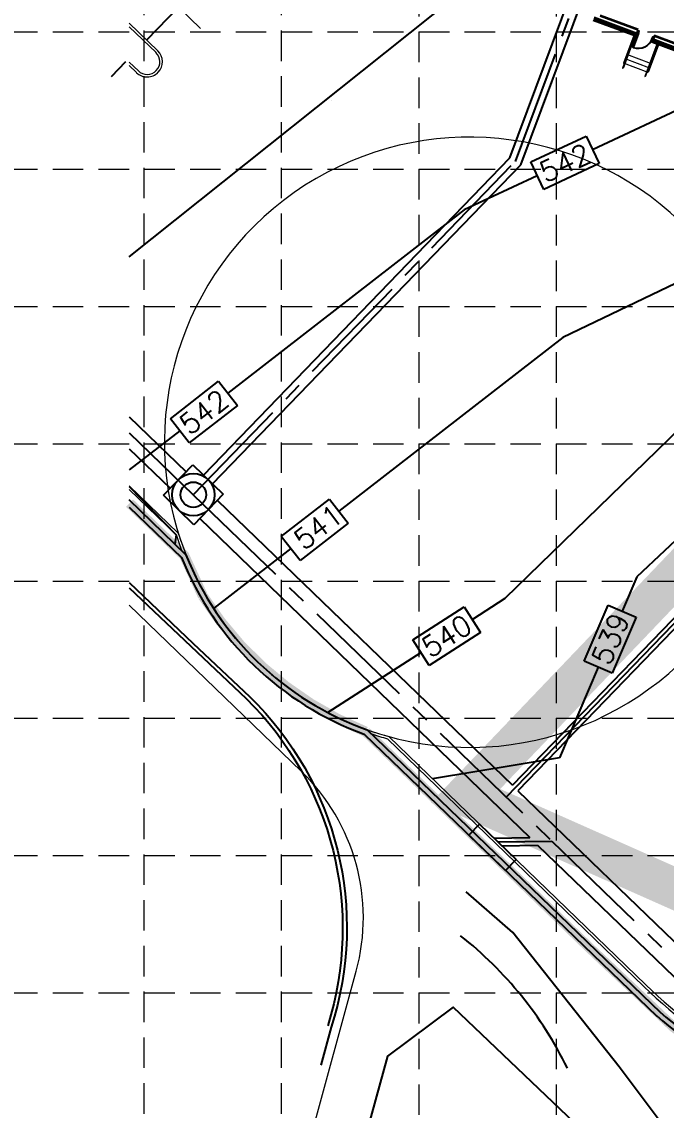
# Model space of a CAD drawing. Header units: feet. Extents: x 2597001 to 2598732, y 7017887 to 7019952.
# Drawn here: x 2597302.2 to 2597429, y 7018351.6 to 7018565.6 of the extents above; entities that cross this region are included whole.
import ezdxf

# ---------------------------------------------------------------- set-up
doc = ezdxf.new("R2010")
doc.units = ezdxf.units.FT
doc.header["$LTSCALE"] = 30
doc.header["$MEASUREMENT"] = 0
doc.linetypes.add('18358A-BASE-GRAD$0$CENTER2', pattern=[1.125, 0.75, -0.125, 0.125, -0.125])
doc.linetypes.add('HIDDEN', pattern=[0.375, 0.25, -0.125])
doc.layers.get('0').update_dxf_attribs({"linetype": 'CONTINUOUS'})
for name, color, linetype in [('18358A-BASE-GRAD$0$D-STORM-SEWER-SYM', 1, 'CONTINUOUS'), ('18358A-BASE-GRAD$0$D-STORM-SYM', 1, 'CONTINUOUS'), ('18358A-BASE-SITE$0$D-RETAINING-WALL', 2, 'CONTINUOUS'), ('18358D-SURVEY$0$S-CURB', 6, 'CONTINUOUS'), ('18358D-SURVEY$0$S-FENCE', 6, '18358D-SURVEY$0$XFENCE'), ('GRID', 254, 'HIDDEN'), ('LIMITS OF DISTURBANCE', 1, 'HIDDEN'), ('PC', 35, 'CONTINUOUS'), ('STORM', 5, 'CONTINUOUS')]:
    doc.layers.add(name, color=color, linetype=linetype)
for name, color, linetype, lineweight in [('18358A-BASE-SITE$0$Curb', 1, 'CONTINUOUS', 9), ('18358A-BASE-SITE$0$PARK-STRIP', 5, 'CONTINUOUS', 0), ('18358A-BASE-SITE$0$STAPLES_A-FLOR-STRS', 1, 'CONTINUOUS', 20), ('18358A-BASE-SITE$0$STAPLES_A-WALL-PRHT', 1, 'CONTINUOUS', 25), ('18358A-BASE-SITE$0$STAPLES_A-WALL-SHELL-EXT', 1, 'CONTINUOUS', 60), ('18358A-BASE-SITE$0$STAPLES_A-WALL-SHELL-INT', 1, 'CONTINUOUS', 35)]:
    doc.layers.add(name, color=color, linetype=linetype, lineweight=lineweight)
doc.styles.add('18358D-SURVEY$1$STANDARD', font='simplex.shx', dxfattribs={"oblique": 10})
doc.styles.add('L100', font='simplex.shx', dxfattribs={"height": 2})
doc.linetypes.add('18358D-SURVEY$0$XFENCE', pattern='A,0.5,-0.2,["X",18358D-SURVEY$1$STANDARD,S=0.06,R=0,X=-0.1,Y=-0.03],-0.03', length=0.73)

msp = doc.modelspace()

# ---------------------------------------------------------------- linework, layer by layer
for points in [[(2597423.44, 7018563.37), (2597423.56, 7018563.33), (2597422.51, 7018560.53), (2597422.39, 7018560.57)], [(2597423.43, 7018563.82), (2597423.59, 7018563.76), (2597423.44, 7018563.37), (2597423.29, 7018563.43)], [(2597426.39, 7018562.72), (2597426.55, 7018562.66), (2597426.4, 7018562.27), (2597426.24, 7018562.33)]]:
    msp.add_lwpolyline(points, close=True)
msp.add_arc((2597423.48, 7018563.29), 2.93, 250.7431, 340.7431)
at = {"layer": '18358A-BASE-GRAD$0$D-STORM-SEWER-SYM', "color": 5}
for p, q in [((2597330.08, 7018472.48), (2597335.87, 7018478.47)), ((2597330.08, 7018472.48), (2597335.87, 7018478.47)), ((2597335.87, 7018478.47), (2597341.87, 7018472.68)), ((2597335.87, 7018478.47), (2597341.87, 7018472.68)), ((2597336.08, 7018466.69), (2597330.08, 7018472.48)), ((2597336.08, 7018466.69), (2597330.08, 7018472.48)), ((2597341.87, 7018472.68), (2597336.08, 7018466.69)), ((2597341.87, 7018472.68), (2597336.08, 7018466.69))]:
    msp.add_line(p, q, dxfattribs=at)
for radius in [4.17, 4.17, 2.5, 2.5]:
    msp.add_circle((2597335.97, 7018472.58), radius, dxfattribs=at)
at = {"layer": '18358A-BASE-GRAD$0$D-STORM-SYM', "color": 5}
for p, q in [((2597392.28, 7018407.78), (2597390.19, 7018405.62)), ((2597392.28, 7018407.78), (2597390.19, 7018405.62)), ((2597399.47, 7018400.83), (2597392.28, 7018407.78)), ((2597399.47, 7018400.83), (2597392.28, 7018407.78)), ((2597390.19, 7018405.62), (2597397.39, 7018398.68)), ((2597390.19, 7018405.62), (2597397.39, 7018398.68)), ((2597397.39, 7018398.68), (2597399.47, 7018400.83)), ((2597397.39, 7018398.68), (2597399.47, 7018400.83))]:
    msp.add_line(p, q, dxfattribs=at)
at = {"layer": '18358A-BASE-SITE$0$Curb', "color": 7}
for p, q in [((2597328.98, 7018559.89), (2597323.37, 7018565.3)), ((2597328.63, 7018559.53), (2597323.37, 7018564.61)), ((2597325.16, 7018555.94), (2597323.37, 7018557.66)), ((2597324.81, 7018555.58), (2597323.37, 7018556.96)), ((2597328.69, 7018556), (2597328.69, 7018556)), ((2597323.37, 7018474.33), (2597333.02, 7018465.01)), ((2597323.37, 7018473.63), (2597332.58, 7018464.73)), ((2597357.21, 7018418.2), (2597323.37, 7018450.87)), ((2597374.15, 7018424.59), (2597424.61, 7018375.87)), ((2597374.41, 7018425.04), (2597424.95, 7018376.23)), ((2597331.64, 7018245.81), (2597368, 7018378.88))]:
    msp.add_line(p, q, dxfattribs=at)
for centre, radius, start, end in [((2597326.89, 7018557.73), 2.5, 316, 45.9999), ((2597326.89, 7018557.73), 3, 316, 45.9999), ((2597326.89, 7018557.73), 2.5, 225.9999, 316), ((2597326.89, 7018557.73), 3, 225.9999, 316), ((2597390.29, 7018482.9), 60.5, 197.4711, 200.6068), ((2597390.29, 7018482.9), 60, 197.35, 254.6501), ((2597390.29, 7018482.9), 60.5, 251.4025, 254.5289), ((2597329.42, 7018389.42), 40, 344.7147, 46), ((2597494.42, 7018448.16), 100.5, 226, 256), ((2597494.42, 7018448.16), 100, 226, 256)]:
    msp.add_arc(centre, radius, start, end, dxfattribs=at)
at = {"layer": '18358A-BASE-SITE$0$D-RETAINING-WALL', "color": 153}
for p, q in [((2597334.52, 7018460.78), (2597323.37, 7018471.55)), ((2597323.37, 7018470.16), (2597333.67, 7018460.21)), ((2597369.6, 7018425.52), (2597427.12, 7018370.08)), ((2597427.93, 7018370.69), (2597370.14, 7018426.38))]:
    msp.add_line(p, q, dxfattribs=at)
at = {"layer": '18358A-BASE-SITE$0$D-RETAINING-WALL', "color": 7, "const_width": 2, "flags": 128}
msp.add_lwpolyline([(2597323.43, 7018470.93), (2597334.18, 7018460.61), (2597337.86, 7018452.63, 0.156554), (2597369.9, 7018425.98), (2597414.24, 7018383.16), (2597430.42, 7018367.9), (2597438.2, 7018362.27), (2597444.66, 7018358.59), (2597447.58, 7018356.94), (2597444.5, 7018344.67)], format="xyb", dxfattribs=at)
at = {"layer": '18358A-BASE-SITE$0$D-RETAINING-WALL', "color": 153}
for centre, radius, start, end in [((2597390.29, 7018482.9), 61, 201.836, 250.1714), ((2597390.29, 7018482.9), 60, 201.6325, 250.3749), ((2597492.57, 7018446.35), 100.5, 229.3626, 243.0002), ((2597492.57, 7018446.35), 99.5, 229.3626, 243.4578)]:
    msp.add_arc(centre, radius, start, end, dxfattribs=at)
at = {"layer": '18358A-BASE-SITE$0$PARK-STRIP', "color": 7}
for p, q in [((2597337.39, 7018564.28), (2597324.08, 7018577.13)), ((2597428.16, 7018560.94), (2597428.16, 7018560.94))]:
    msp.add_line(p, q, dxfattribs=at)
msp.add_arc((2597390.29, 7018482.9), 60, 253.8194, 198.9081, dxfattribs=at)
at = {"layer": '18358A-BASE-SITE$0$STAPLES_A-FLOR-STRS', "color": 7}
for p, q in [((2597422.77, 7018562.82), (2597420.39, 7018556.44)), ((2597422.87, 7018562.79), (2597420.49, 7018556.4)), ((2597422.64, 7018562.87), (2597420.6, 7018557.42)), ((2597427.15, 7018561.19), (2597424.77, 7018554.8)), ((2597427.25, 7018561.15), (2597424.87, 7018554.76)), ((2597427.47, 7018561.07), (2597425.43, 7018555.62)), ((2597425.75, 7018556.48), (2597420.92, 7018558.28)), ((2597426.07, 7018557.33), (2597421.24, 7018559.14)), ((2597420.49, 7018556.4), (2597420.39, 7018556.44)), ((2597425.43, 7018555.62), (2597420.6, 7018557.42)), ((2597424.87, 7018554.76), (2597424.77, 7018554.8))]:
    msp.add_line(p, q, dxfattribs=at)
at = {"layer": '18358A-BASE-SITE$0$STAPLES_A-WALL-PRHT', "color": 7}
for p, q in [((2597423.02, 7018562.73), (2597414.61, 7018565.87)), ((2597423.14, 7018563.04), (2597423.02, 7018562.73)), ((2597426.26, 7018561.88), (2597426.14, 7018561.57)), ((2597518.98, 7018526.9), (2597426.14, 7018561.57))]:
    msp.add_line(p, q, dxfattribs=at)
at = {"layer": '18358A-BASE-SITE$0$STAPLES_A-WALL-SHELL-EXT', "color": 7}
for p, q in [((2597423.14, 7018563.04), (2597414.73, 7018566.18)), ((2597519.1, 7018527.21), (2597426.26, 7018561.88))]:
    msp.add_line(p, q, dxfattribs=at)
at = {"layer": '18358A-BASE-SITE$0$STAPLES_A-WALL-SHELL-INT', "color": 7}
for p, q in [((2597423.49, 7018563.98), (2597416.01, 7018566.77)), ((2597423.49, 7018563.98), (2597423.14, 7018563.04)), ((2597426.6, 7018562.81), (2597426.26, 7018561.88)), ((2597519.71, 7018528.05), (2597426.6, 7018562.81))]:
    msp.add_line(p, q, dxfattribs=at)
at = {"layer": '18358D-SURVEY$0$S-CURB', "color": 7}
for points in [[(2597323.37, 7018455.33), (2597335.96, 7018443.36), (2597347.03, 7018432.91, -0.28525), (2597363.07, 7018367.9), (2597361.06, 7018360.4)], [(2597323.37, 7018454.29), (2597335.5, 7018442.83), (2597346.37, 7018432.5, -0.281795), (2597362.4, 7018368.18, 4.0054)]]:
    msp.add_lwpolyline(points, format="xyb", dxfattribs=at)
at = {"layer": '18358D-SURVEY$0$S-FENCE', "color": 7, "ltscale": 0.3}
msp.add_lwpolyline([(2597604.35, 7018131.04), (2597620, 7018149.83), (2597387.07, 7018371.85), (2597374.16, 7018362.17), (2597367.83, 7018339.07)], dxfattribs=at)
at = {"layer": 'GRID', "color": 252, "linetype": 'HIDDEN', "lineweight": 0, "ltscale": 0.8}
for p, q in [((2597326.24, 7018941.87), (2597326.24, 7017996.5)), ((2597353.24, 7018941.87), (2597353.24, 7017996.5)), ((2597380.33, 7018941.62), (2597380.33, 7017996.5)), ((2597407.33, 7018941.62), (2597407.33, 7017996.5)), ((2597029.33, 7018563.62), (2598703.33, 7018563.62)), ((2597029.33, 7018536.62), (2598703.33, 7018536.62)), ((2597029.33, 7018509.62), (2598703.33, 7018509.62)), ((2597029.33, 7018482.62), (2598703.33, 7018482.62)), ((2597029.33, 7018455.62), (2598703.33, 7018455.62)), ((2597029.33, 7018428.62), (2598703.33, 7018428.62)), ((2597029.33, 7018401.62), (2598703.33, 7018401.62)), ((2597029.33, 7018374.62), (2598703.33, 7018374.62))]:
    msp.add_line(p, q, dxfattribs=at)
at = {"layer": 'LIMITS OF DISTURBANCE', "ltscale": 4, "const_width": 8, "flags": 128}
msp.add_lwpolyline([(2597813.14, 7018291.7), (2597853.75, 7018272.39), (2597938.45, 7018608.01), (2597851.65, 7018629.15), (2597842.88, 7018633.29, 0.129469), (2597672.69, 7018674.15), (2597664.73, 7018675.69), (2597590.03, 7018693.84), (2597544.64, 7018515.12), (2597438.53, 7018464.67), (2597389.52, 7018413.38), (2597469.13, 7018378.04), (2597806.06, 7018293.63)], format="xyb", close=True, dxfattribs=at)
at = {"layer": 'PC', "color": 35}
for p, q in [((2597420.6, 7018659.08), (2597326.79, 7018562)), ((2597323.37, 7018519.36), (2597400.63, 7018581.02)), ((2597322.62, 7018557.69), (2597319.82, 7018554.79)), ((2597445.19, 7018554.77), (2597414.5, 7018540.41)), ((2597363.06, 7018550.2), (2597363.06, 7018550.2)), ((2597363.06, 7018550.2), (2597363.06, 7018550.2)), ((2597363.06, 7018550.2), (2597363.06, 7018550.2)), ((2597402.36, 7018538.04), (2597413.23, 7018543.12)), ((2597413.23, 7018543.12), (2597415.77, 7018537.69)), ((2597484.76, 7018540), (2597408.62, 7018503.49)), ((2597404.9, 7018532.6), (2597402.36, 7018538.04)), ((2597415.77, 7018537.69), (2597404.9, 7018532.6)), ((2597403.63, 7018535.32), (2597389.27, 7018528.6)), ((2597389.27, 7018528.6), (2597342.79, 7018492.53)), ((2597408.62, 7018503.49), (2597364.6, 7018469.36)), ((2597442.39, 7018496.11, 0), (2597397.27, 7018452.15, 0)), ((2597331.47, 7018487.54), (2597340.95, 7018494.9)), ((2597340.95, 7018494.9), (2597344.63, 7018490.16)), ((2597344.63, 7018490.16), (2597335.15, 7018482.8)), ((2597335.15, 7018482.8), (2597331.47, 7018487.54)), ((2597333.31, 7018485.17), (2597323.37, 7018477.46)), ((2597323.37, 7018474.21), (2597332.58, 7018464.73)), ((2597440.87, 7018473.14), (2597423.2, 7018456.41)), ((2597353.28, 7018464.37), (2597362.77, 7018471.73)), ((2597362.77, 7018471.73), (2597366.44, 7018466.98)), ((2597366.44, 7018466.98), (2597356.96, 7018459.63)), ((2597332.58, 7018464.73), (2597332.33, 7018462.89)), ((2597356.96, 7018459.63), (2597353.28, 7018464.37)), ((2597355.12, 7018462), (2597339.96, 7018450.24)), ((2597423.2, 7018456.41), (2597420.32, 7018449.68)), ((2597423.2, 7018456.41), (2597423.2, 7018456.41)), ((2597397.27, 7018452.15, 0), (2597390.86, 7018448.04, 0)), ((2597397.27, 7018452.15, 0), (2597397.27, 7018452.15, 0)), ((2597412.84, 7018439.83), (2597417.56, 7018450.86)), ((2597417.56, 7018450.86), (2597423.08, 7018448.5)), ((2597379.14, 7018444.08, 0), (2597389.24, 7018450.56, 0)), ((2597389.24, 7018450.56, 0), (2597392.48, 7018445.51, 0)), ((2597423.08, 7018448.5), (2597418.35, 7018437.47)), ((2597392.48, 7018445.51, 0), (2597382.38, 7018439.03, 0)), ((2597382.38, 7018439.03, 0), (2597379.14, 7018444.08, 0)), ((2597380.76, 7018441.55, 0), (2597362.41, 7018429.77, 0)), ((2597415.6, 7018438.65), (2597407.99, 7018420.86)), ((2597418.35, 7018437.47), (2597412.84, 7018439.83)), ((2597407.99, 7018420.86), (2597383.02, 7018416.72)), ((2597398.8, 7018386.5, 544), (2597389.65, 7018394.49, 544)), ((2597419.74, 7018360.1, 544), (2597398.8, 7018386.5, 544)), ((2597435.3, 7018339.41, 544), (2597419.74, 7018360.1, 544))]:
    msp.add_line(p, q, dxfattribs=at)
msp.add_arc((2597341.9, 7018326.76, 545), 75.29, 26.0529, 51.728, dxfattribs=at)
at = {"layer": 'STORM', "color": 170}
for p, q in [((2597400.39, 7018537.46), (2597503.96, 7018814.78)), ((2597400.39, 7018537.46), (2597503.96, 7018814.78)), ((2597398.23, 7018538.82), (2597443.94, 7018661.2)), ((2597398.23, 7018538.82), (2597443.94, 7018661.2)), ((2597337.97, 7018476.45), (2597398.23, 7018538.82)), ((2597337.97, 7018476.45), (2597398.23, 7018538.82)), ((2597339.77, 7018474.71), (2597400.39, 7018537.46)), ((2597339.77, 7018474.71), (2597400.39, 7018537.46)), ((2597323.37, 7018487.88), (2597334.54, 7018477.09)), ((2597323.37, 7018487.88), (2597334.54, 7018477.09)), ((2597323.37, 7018481.63), (2597331.41, 7018473.86)), ((2597323.37, 7018481.63), (2597331.41, 7018473.86)), ((2597340.71, 7018471.48), (2597398.73, 7018415.44)), ((2597340.71, 7018471.48), (2597398.73, 7018415.44)), ((2597337.23, 7018467.89), (2597402.16, 7018405.17)), ((2597337.23, 7018467.89), (2597402.16, 7018405.17)), ((2597442.28, 7018460.52), (2597398.73, 7018415.44)), ((2597442.28, 7018460.52), (2597398.73, 7018415.44)), ((2597443.16, 7018459.27), (2597399.81, 7018414.39)), ((2597443.16, 7018459.27), (2597399.81, 7018414.39)), ((2597399.81, 7018414.39), (2597469.05, 7018347.5)), ((2597399.81, 7018414.39), (2597469.05, 7018347.5)), ((2597395.11, 7018405.05), (2597402.16, 7018405.17)), ((2597395.11, 7018405.05), (2597402.16, 7018405.17)), ((2597396.64, 7018403.57), (2597403.69, 7018403.69)), ((2597396.64, 7018403.57), (2597403.69, 7018403.69)), ((2597403.69, 7018403.69), (2597477.19, 7018332.68)), ((2597403.69, 7018403.69), (2597477.19, 7018332.68))]:
    msp.add_line(p, q, dxfattribs=at)
at = {"layer": 'STORM', "linetype": '18358A-BASE-GRAD$0$CENTER2'}
for p, q in [((2597399.31, 7018538.14), (2597445.18, 7018660.96)), ((2597399.31, 7018538.14), (2597445.18, 7018660.96)), ((2597335.97, 7018472.58), (2597399.31, 7018538.14)), ((2597335.97, 7018472.58), (2597399.31, 7018538.14)), ((2597323.37, 7018484.76), (2597335.97, 7018472.58)), ((2597323.37, 7018484.76), (2597335.97, 7018472.58)), ((2597335.97, 7018472.58), (2597406.46, 7018404.49)), ((2597335.97, 7018472.58), (2597406.46, 7018404.49)), ((2597395.88, 7018404.31), (2597406.46, 7018404.49)), ((2597395.88, 7018404.31), (2597406.46, 7018404.49)), ((2597406.46, 7018404.49), (2597478.79, 7018334.61)), ((2597406.46, 7018404.49), (2597478.79, 7018334.61))]:
    msp.add_line(p, q, dxfattribs=at)
at = {"layer": 'STORM'}
msp.add_line((2597442.72, 7018459.89), (2597397.53, 7018413.12), dxfattribs=at)
msp.add_line((2597442.72, 7018459.89), (2597397.53, 7018413.12), dxfattribs=at)

# ---------------------------------------------------------------- texts
at = {"layer": 'PC', "color": 35, "style": 'L100'}
for s, rotation, p in [('542', 25.0838, (2597405.25, 7018533.87)), ('542', 37.8135, (2597335.21, 7018484.12)), ('541', 37.7976, (2597357.7, 7018461.47)), ('539', 66.8351, (2597417.81, 7018438.74)), ('540', 32.709, (2597382.56, 7018440.33, 0))]:
    msp.add_text(s, height=4, rotation=rotation, dxfattribs=at).set_placement(p)

doc.saveas('drawing.dxf')
